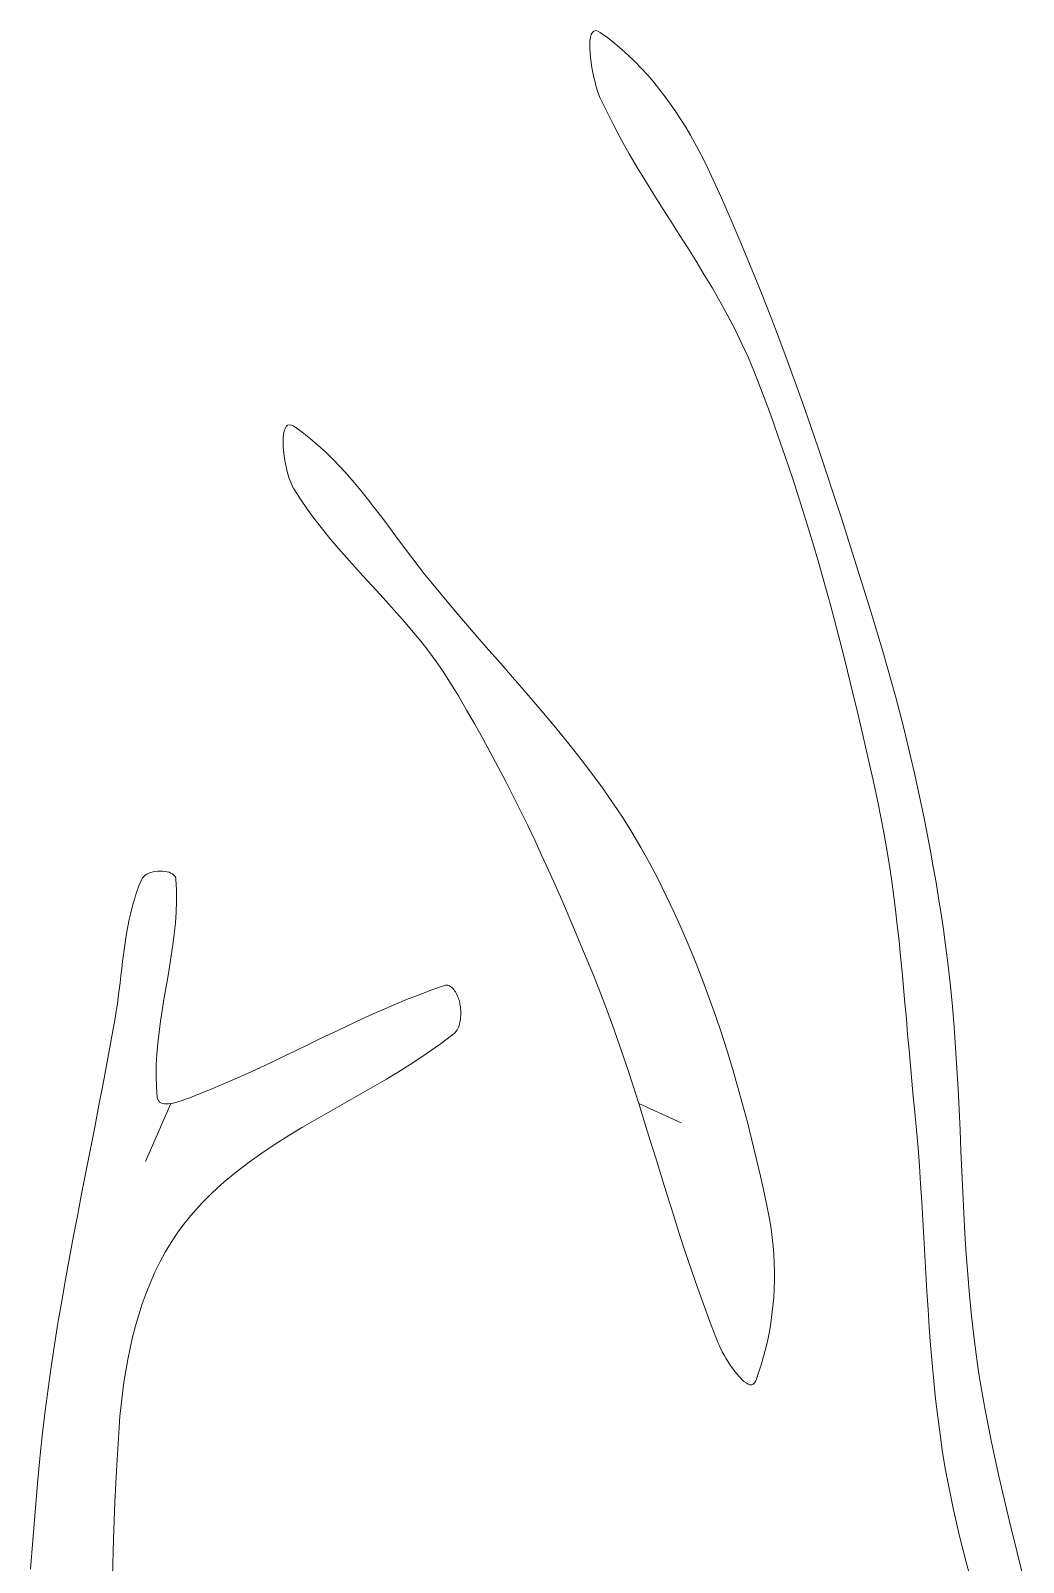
# Model space of a CAD drawing. Header units: inches. Extents: x -12 to 23, y -13.2 to 21.7.
# Drawn here: x 12.951 to 15.64, y 4.564 to 8.715 of the extents above; entities that cross this region are included whole.
import ezdxf

# ---------------------------------------------------------------- set-up
doc = ezdxf.new("R2010")
doc.units = ezdxf.units.IN
doc.header["$MEASUREMENT"] = 0
doc.layers.get('0').update_dxf_attribs({"lineweight": 0})

msp = doc.modelspace()

# ---------------------------------------------------------------- linework, layer by layer
at = {"color": 30, "linetype": 'Continuous', "lineweight": 0, "true_color": 0xff7e00}
for p, q in [((13.3312, 5.8075), (13.2622, 5.6502)), ((14.5984, 5.8076), (14.7135, 5.7546))]:
    msp.add_line(p, q, dxfattribs=at)
at = {"color": 7, "linetype": 'Continuous', "lineweight": 0, "flags": 128}
for points in [[(15.6404, 4.5217), (15.6291, 4.5676), (15.6179, 4.6134), (15.6067, 4.6593), (15.5957, 4.7052), (15.5849, 4.7512), (15.5744, 4.7971), (15.5641, 4.8432), (15.5543, 4.8893), (15.5449, 4.9355), (15.5361, 4.9817), (15.5278, 5.0281), (15.5202, 5.0746), (15.5134, 5.1212), (15.5061, 5.1766), (15.4999, 5.2322), (15.4944, 5.2879), (15.4897, 5.3436), (15.4857, 5.3994), (15.4821, 5.4552), (15.479, 5.5111), (15.4762, 5.567), (15.4737, 5.6229), (15.4712, 5.6789), (15.4688, 5.7348), (15.4662, 5.7908), (15.4635, 5.8467), (15.4604, 5.9026), (15.4569, 5.9584), (15.453, 6.0142), (15.4484, 6.07), (15.4431, 6.1256), (15.4369, 6.1812), (15.4298, 6.2367), (15.4238, 6.2793), (15.4175, 6.3218), (15.4109, 6.3643), (15.4039, 6.4068), (15.3965, 6.4492), (15.3888, 6.4916), (15.3808, 6.5339), (15.3725, 6.5762), (15.3638, 6.6184), (15.3548, 6.6605), (15.3454, 6.7026), (15.3357, 6.7446), (15.3257, 6.7865), (15.3153, 6.8283), (15.3046, 6.8701), (15.2936, 6.9117), (15.2822, 6.9533), (15.2705, 6.9948), (15.2585, 7.0361), (15.2461, 7.0774), (15.2268, 7.1407), (15.2073, 7.2039), (15.1876, 7.2671), (15.1676, 7.3303), (15.1475, 7.3934), (15.127, 7.4564), (15.1062, 7.5193), (15.0851, 7.5821), (15.0637, 7.6448), (15.0418, 7.7074), (15.0195, 7.7698), (14.9967, 7.832), (14.9735, 7.8941), (14.9498, 7.956), (14.9255, 8.0176), (14.9007, 8.079), (14.8752, 8.1402), (14.8492, 8.2012), (14.8225, 8.2619), (14.7951, 8.3223), (14.7847, 8.3444), (14.7738, 8.3665), (14.7625, 8.3884), (14.7507, 8.4102), (14.7385, 8.4319), (14.7258, 8.4533), (14.7126, 8.4745), (14.6989, 8.4954), (14.6847, 8.5159), (14.67, 8.5361), (14.6549, 8.556), (14.6392, 8.5753), (14.623, 8.5942), (14.6062, 8.6126), (14.589, 8.6305), (14.5712, 8.6477), (14.5528, 8.6644), (14.5339, 8.6804), (14.5144, 8.6957), (14.4944, 8.7103), (14.4875, 8.7141), (14.4817, 8.7152), (14.4769, 8.7139), (14.473, 8.7103), (14.47, 8.7048), (14.4679, 8.6974), (14.4665, 8.6885), (14.4659, 8.6783), (14.4659, 8.667), (14.4666, 8.6547), (14.4678, 8.6418), (14.4695, 8.6285), (14.4716, 8.6149), (14.4742, 8.6013), (14.4771, 8.588), (14.4802, 8.5751), (14.4836, 8.5629), (14.4871, 8.5515), (14.4907, 8.5413), (14.4944, 8.5324), (14.5126, 8.4939), (14.5318, 8.4559), (14.5519, 8.4184), (14.5728, 8.3812), (14.5945, 8.3443), (14.6166, 8.3077), (14.6392, 8.2712), (14.6621, 8.235), (14.6851, 8.1987), (14.7082, 8.1626), (14.7311, 8.1263), (14.7539, 8.09), (14.7762, 8.0535), (14.7981, 8.0168), (14.8194, 7.9798), (14.8399, 7.9425), (14.8596, 7.9048), (14.8782, 7.8666), (14.8958, 7.828), (14.912, 7.7887), (14.9339, 7.7322), (14.9551, 7.6754), (14.9756, 7.6183), (14.9955, 7.561), (15.0148, 7.5035), (15.0334, 7.4459), (15.0515, 7.388), (15.0691, 7.33), (15.0861, 7.2718), (15.1026, 7.2134), (15.1187, 7.1549), (15.1343, 7.0963), (15.1495, 7.0376), (15.1643, 6.9788), (15.1787, 6.92), (15.1928, 6.861), (15.2065, 6.802), (15.22, 6.7429), (15.2332, 6.6838), (15.2461, 6.6247), (15.2547, 6.5832), (15.2627, 6.5417), (15.27, 6.5), (15.2767, 6.4582), (15.283, 6.4164), (15.2887, 6.3744), (15.2941, 6.3324), (15.299, 6.2904), (15.3036, 6.2483), (15.3079, 6.2061), (15.312, 6.1639), (15.316, 6.1217), (15.3197, 6.0795), (15.3234, 6.0372), (15.327, 5.995), (15.3307, 5.9528), (15.3344, 5.9105), (15.3382, 5.8683), (15.3422, 5.8262), (15.3463, 5.784), (15.351, 5.7356), (15.3551, 5.687), (15.3588, 5.6385), (15.3622, 5.5898), (15.3653, 5.5412), (15.3682, 5.4925), (15.3709, 5.4439), (15.3736, 5.3952), (15.3764, 5.3465), (15.3792, 5.2979), (15.3823, 5.2492), (15.3855, 5.2006), (15.3891, 5.1521), (15.3931, 5.1035), (15.3976, 5.0551), (15.4027, 5.0067), (15.4083, 4.9584), (15.4147, 4.9102), (15.4218, 4.862), (15.4298, 4.814), (15.4364, 4.778), (15.4435, 4.7422), (15.4511, 4.7063), (15.4591, 4.6706), (15.4675, 4.635), (15.4764, 4.5994), (15.4858, 4.564), (15.4955, 4.5286)], [(12.9514, 4.5452), (12.9571, 4.6228), (12.9633, 4.7004), (12.9701, 4.778), (12.9774, 4.8555), (12.9837, 4.9151), (12.9908, 4.9747), (12.9986, 5.0342), (13.007, 5.0936), (13.016, 5.153), (13.0255, 5.2122), (13.0355, 5.2714), (13.0458, 5.3306), (13.0566, 5.3897), (13.0676, 5.4487), (13.0788, 5.5077), (13.0902, 5.5667), (13.1017, 5.6257), (13.1133, 5.6847), (13.1249, 5.7437), (13.1363, 5.8027), (13.1477, 5.8617), (13.1588, 5.9207), (13.1697, 5.9798), (13.1803, 6.0389), (13.1835, 6.0578), (13.1863, 6.0768), (13.1889, 6.0959), (13.1914, 6.1151), (13.1937, 6.1343), (13.1959, 6.1535), (13.1981, 6.1727), (13.2004, 6.1919), (13.2028, 6.2111), (13.2053, 6.2303), (13.2081, 6.2493), (13.2111, 6.2683), (13.2145, 6.2872), (13.2182, 6.306), (13.2224, 6.3246), (13.2271, 6.3431), (13.2324, 6.3614), (13.2383, 6.3795), (13.2449, 6.3974), (13.2522, 6.415), (13.2545, 6.4191), (13.2577, 6.4228), (13.2617, 6.426), (13.2664, 6.4289), (13.2716, 6.4314), (13.2773, 6.4334), (13.2834, 6.435), (13.2896, 6.4362), (13.296, 6.437), (13.3025, 6.4373), (13.3089, 6.4372), (13.315, 6.4366), (13.3209, 6.4355), (13.3264, 6.434), (13.3314, 6.4321), (13.3358, 6.4296), (13.3395, 6.4267), (13.3423, 6.4233), (13.3443, 6.4194), (13.3451, 6.415), (13.3465, 6.3854), (13.3466, 6.3558), (13.3455, 6.3262), (13.3434, 6.2966), (13.3404, 6.267), (13.3366, 6.2374), (13.3323, 6.2078), (13.3276, 6.1782), (13.3227, 6.1486), (13.3176, 6.119), (13.3125, 6.0894), (13.3077, 6.0598), (13.3032, 6.0302), (13.2992, 6.0007), (13.2959, 5.9711), (13.2934, 5.9415), (13.2918, 5.912), (13.2914, 5.8824), (13.2922, 5.8529), (13.2944, 5.8233), (13.2955, 5.8183), (13.2975, 5.8143), (13.3003, 5.8112), (13.304, 5.8089), (13.3084, 5.8073), (13.3133, 5.8065), (13.3189, 5.8063), (13.3249, 5.8067), (13.3312, 5.8075), (13.3379, 5.8088), (13.3449, 5.8105), (13.3519, 5.8125), (13.3591, 5.8147), (13.3662, 5.8171), (13.3732, 5.8197), (13.3801, 5.8223), (13.3867, 5.8248), (13.393, 5.8273), (13.3989, 5.8296), (13.4043, 5.8318), (13.4382, 5.8454), (13.4719, 5.8595), (13.5054, 5.874), (13.5387, 5.889), (13.5719, 5.9043), (13.6051, 5.9198), (13.6381, 5.9355), (13.671, 5.9514), (13.704, 5.9673), (13.7369, 5.9832), (13.7699, 5.999), (13.8029, 6.0147), (13.836, 6.0302), (13.8692, 6.0455), (13.9026, 6.0604), (13.9361, 6.0749), (13.9697, 6.0889), (14.0036, 6.1024), (14.0377, 6.1154), (14.0721, 6.1276), (14.0752, 6.1284), (14.0782, 6.1285), (14.0812, 6.1281), (14.0841, 6.1272), (14.087, 6.1258), (14.0897, 6.1239), (14.0923, 6.1217), (14.0949, 6.1191), (14.0973, 6.1162), (14.0996, 6.1131), (14.1018, 6.1097), (14.1039, 6.1062), (14.1058, 6.1025), (14.1075, 6.0988), (14.1091, 6.095), (14.1105, 6.0912), (14.1118, 6.0875), (14.1128, 6.0838), (14.1137, 6.0803), (14.1144, 6.0769), (14.1151, 6.0727), (14.1156, 6.0683), (14.1161, 6.0639), (14.1164, 6.0594), (14.1166, 6.0548), (14.1166, 6.0502), (14.1165, 6.0455), (14.1162, 6.0409), (14.1157, 6.0363), (14.115, 6.0318), (14.1141, 6.0274), (14.113, 6.023), (14.1117, 6.0188), (14.1102, 6.0147), (14.1084, 6.0108), (14.1063, 6.0071), (14.104, 6.0036), (14.1014, 6.0003), (14.0985, 5.9973), (14.0954, 5.9945), (14.0609, 5.9685), (14.0255, 5.9435), (13.9894, 5.9195), (13.9525, 5.8963), (13.9152, 5.8738), (13.8774, 5.8517), (13.8394, 5.8299), (13.8013, 5.8083), (13.7632, 5.7867), (13.7253, 5.765), (13.6877, 5.7429), (13.6505, 5.7203), (13.6139, 5.6972), (13.578, 5.6732), (13.543, 5.6483), (13.5089, 5.6223), (13.476, 5.5951), (13.4443, 5.5664), (13.414, 5.5362), (13.3853, 5.5042), (13.3663, 5.4806), (13.3484, 5.4561), (13.3317, 5.4308), (13.3162, 5.4046), (13.3017, 5.3777), (13.2882, 5.3502), (13.2758, 5.3221), (13.2644, 5.2934), (13.2539, 5.2642), (13.2443, 5.2347), (13.2356, 5.2047), (13.2277, 5.1745), (13.2206, 5.1441), (13.2144, 5.1134), (13.2088, 5.0827), (13.2039, 5.0519), (13.1998, 5.0211), (13.1962, 4.9904), (13.1933, 4.9598), (13.1909, 4.9294), (13.1845, 4.8284), (13.1794, 4.7274), (13.1755, 4.6263), (13.1727, 4.5251)]]:
    msp.add_lwpolyline(points, dxfattribs=at)
msp.add_lwpolyline([(14.9153, 5.0562), (14.9231, 5.0778), (14.9303, 5.0996), (14.9368, 5.1217), (14.9426, 5.1441), (14.9478, 5.1667), (14.9523, 5.1894), (14.9562, 5.2124), (14.9595, 5.2354), (14.9621, 5.2586), (14.9641, 5.2819), (14.9654, 5.3052), (14.9661, 5.3285), (14.9661, 5.3518), (14.9656, 5.3751), (14.9644, 5.3984), (14.9626, 5.4215), (14.9601, 5.4445), (14.9571, 5.4674), (14.9534, 5.4902), (14.9491, 5.5127), (14.9388, 5.5616), (14.9281, 5.6106), (14.9169, 5.6595), (14.9051, 5.7083), (14.8928, 5.757), (14.8799, 5.8056), (14.8665, 5.8541), (14.8524, 5.9023), (14.8377, 5.9504), (14.8223, 5.9983), (14.8063, 6.0459), (14.7896, 6.0932), (14.7721, 6.1403), (14.7539, 6.187), (14.735, 6.2334), (14.7152, 6.2794), (14.6947, 6.3251), (14.6733, 6.3703), (14.651, 6.4151), (14.6279, 6.4594), (14.6045, 6.5015), (14.58, 6.5428), (14.5543, 6.5835), (14.5277, 6.6234), (14.5001, 6.6628), (14.4716, 6.7016), (14.4424, 6.7399), (14.4126, 6.7779), (14.3822, 6.8154), (14.3513, 6.8526), (14.32, 6.8896), (14.2885, 6.9264), (14.2567, 6.963), (14.2248, 6.9996), (14.1929, 7.0361), (14.1611, 7.0726), (14.1294, 7.1092), (14.098, 7.146), (14.0669, 7.183), (14.0362, 7.2202), (14.0185, 7.2422), (14.0012, 7.2645), (13.984, 7.2871), (13.9669, 7.3099), (13.9499, 7.3328), (13.9329, 7.3557), (13.9159, 7.3786), (13.8987, 7.4014), (13.8814, 7.424), (13.8639, 7.4464), (13.8461, 7.4686), (13.828, 7.4903), (13.8095, 7.5116), (13.7906, 7.5324), (13.7711, 7.5527), (13.7511, 7.5723), (13.7305, 7.5911), (13.7091, 7.6093), (13.6871, 7.6265), (13.6642, 7.6428), (13.6577, 7.6463), (13.6521, 7.6471), (13.6474, 7.6457), (13.6436, 7.6421), (13.6405, 7.6366), (13.6382, 7.6294), (13.6366, 7.6208), (13.6357, 7.6109), (13.6354, 7.6), (13.6358, 7.5883), (13.6367, 7.5759), (13.6382, 7.5632), (13.6401, 7.5503), (13.6425, 7.5375), (13.6453, 7.525), (13.6485, 7.5129), (13.652, 7.5015), (13.6559, 7.4911), (13.6599, 7.4818), (13.6642, 7.4738), (13.6823, 7.4454), (13.7013, 7.4177), (13.7212, 7.3906), (13.7418, 7.364), (13.763, 7.3379), (13.7848, 7.3122), (13.8071, 7.2868), (13.8296, 7.2616), (13.8524, 7.2365), (13.8753, 7.2116), (13.8982, 7.1866), (13.921, 7.1616), (13.9435, 7.1364), (13.9658, 7.111), (13.9877, 7.0853), (14.009, 7.0592), (14.0297, 7.0327), (14.0496, 7.0056), (14.0687, 6.978), (14.0869, 6.9497), (14.1099, 6.9119), (14.1323, 6.8738), (14.1544, 6.8355), (14.176, 6.7969), (14.1973, 6.758), (14.2181, 6.719), (14.2385, 6.6797), (14.2586, 6.6402), (14.2783, 6.6005), (14.2977, 6.5607), (14.3168, 6.5207), (14.3355, 6.4805), (14.3539, 6.4402), (14.3721, 6.3998), (14.39, 6.3592), (14.4076, 6.3186), (14.4249, 6.2778), (14.4421, 6.237), (14.459, 6.1961), (14.4757, 6.1551), (14.4951, 6.1062), (14.5138, 6.0569), (14.5317, 6.0074), (14.5491, 5.9577), (14.5659, 5.9079), (14.5823, 5.8578), (14.5984, 5.8076), (14.6142, 5.7573), (14.6299, 5.707), (14.6454, 5.6566), (14.6609, 5.6062), (14.6765, 5.5559), (14.6923, 5.5056), (14.7083, 5.4554), (14.7246, 5.4053), (14.7413, 5.3553), (14.7585, 5.3056), (14.7763, 5.256), (14.7947, 5.2067), (14.8139, 5.1577), (14.8169, 5.1506), (14.8206, 5.1428), (14.8248, 5.1345), (14.8296, 5.1258), (14.8348, 5.1168), (14.8404, 5.1077), (14.8463, 5.0987), (14.8523, 5.0899), (14.8586, 5.0815), (14.8649, 5.0735), (14.8711, 5.0663), (14.8774, 5.0598), (14.8834, 5.0544), (14.8892, 5.05), (14.8948, 5.047), (14.8999, 5.0453), (14.9046, 5.0453), (14.9088, 5.047), (14.9124, 5.0506), (14.9153, 5.0562), (14.9153, 5.0562), (14.9153, 5.0562), (14.9153, 5.0562)], close=True, dxfattribs=at)

doc.saveas('drawing.dxf')
